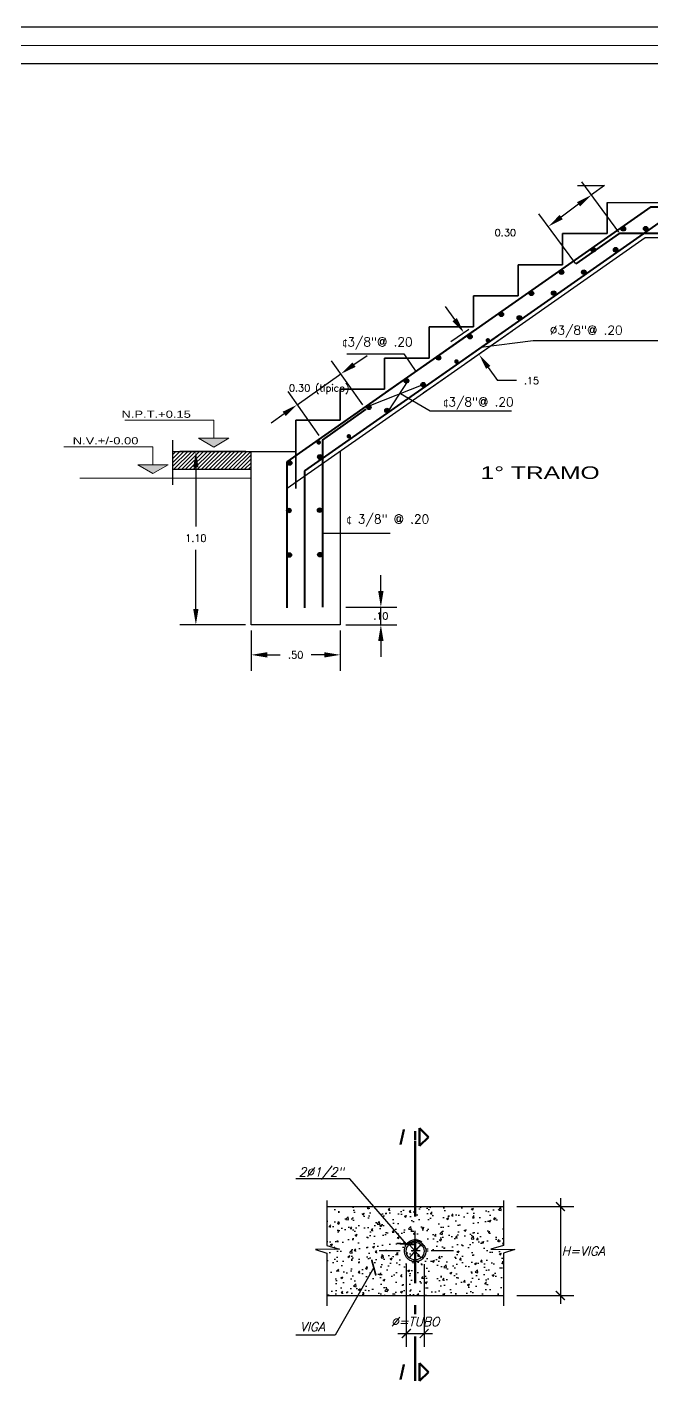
# Model space of a CAD drawing. Header units: millimetres. Extents: x 10559 to 10691, y -16579 to -16550.
# Drawn here: x 10659.82 to 10666.84, y -16565.57 to -16550.35 of the extents above; entities that cross this region are included whole.
import ezdxf
from ezdxf.enums import TextEntityAlignment as Align

# ---------------------------------------------------------------- set-up
doc = ezdxf.new("R2010")
doc.units = ezdxf.units.MM
doc.linetypes.add('DASHDOT', pattern=[1, 0.5, -0.25, 0, -0.25])
for name, color, linetype, lineweight in [('0.1', 1, 'Continuous', 0), ('06', 6, 'Continuous', 60), ('ACERO', 4, 'Continuous', 40), ('Cotas', 8, 'Continuous', 13), ('P6', 255, 'Continuous', 20), ('PLUMA01', 1, 'Continuous', 9), ('TEXTO 0.3', 3, 'Continuous', 0), ('TITULO', 5, 'Continuous', 15), ('VIGAS1', 116, 'Continuous', 0)]:
    doc.layers.add(name, color=color, linetype=linetype, lineweight=lineweight)
for name, color, linetype in [('01', 1, 'Continuous'), ('02', 2, 'Continuous'), ('04', 4, 'Continuous'), ('05', 2, 'Continuous'), ('Indicaciones', 1, 'Continuous'), ('INDICACIONES01', 1, 'Continuous'), ('LINEA02', 7, 'Continuous'), ('PLANTA', 2, 'Continuous'), ('Texto03', 3, 'Continuous'), ('Texturas', 254, 'Continuous')]:
    doc.layers.add(name, color=color, linetype=linetype)
doc.styles.add('COTAS', font='romans.shx', dxfattribs={"oblique": 15, "height": 0.1})
doc.styles.add('GRUESA', font='ariali.ttf', dxfattribs={"width": 1.2})
doc.styles.add('R80-50', font='arial.ttf', dxfattribs={"width": 1.3, "height": 0.08})
doc.styles.add('SARA', font='romans.shx', dxfattribs={"width": 0.85, "height": 0.1})
doc.styles.add('SIMPLEX', font='simplex.shx')
doc.styles.get("Standard").update_dxf_attribs({"font": 'arial.ttf'})
doc.styles.add('Texto 120', font='arial.ttf', dxfattribs={"width": 1.4, "height": 0.12})
doc.dimstyles.new('CMS50', dxfattribs={"dimtxt": 0.1, "dimasz": 0.08, "dimexe": 0.1, "dimexo": 0.1, "dimgap": 0.05, "dimtad": 1, "dimtoh": 1, "dimzin": 5, "dimdsep": 46, "dimtxsty": 'COTAS', "dimblk1": 'ARCHTICK', "dimblk2": 'ARCHTICK', "dimsah": 1, "dimcen": 2.5, "dimdle": 0.08, "dimclrd": 1, "dimclre": 1, "dimclrt": 3, "dimadec": 0, "dimazin": 0, "dimtfac": 1, "dimtmove": 0, "dimatfit": 3, "dimldrblk": 'ARCHTICK', "dimfxl": 1, "dimtvp": 1.666667, "dimtolj": 1, "dimtzin": 4, "dimarcsym": 0})
doc.dimstyles.new('ESC-25', dxfattribs={"dimtxt": 0.09, "dimasz": 0.1, "dimexe": 0.15, "dimexo": 0.15, "dimgap": 0, "dimtad": 0, "dimlfac": 0.5, "dimzin": 5, "dimdsep": 46, "dimtxsty": 'COTAS', "dimblk1": 'ARCHTICK', "dimblk2": 'ARCHTICK', "dimsah": 1, "dimcen": 0.06, "dimdle": 0.09375, "dimclrd": 30, "dimclre": 30, "dimclrt": 3, "dimadec": 0, "dimazin": 0, "dimtfac": 1, "dimtix": 1, "dimtmove": 2, "dimatfit": 3, "dimfxl": 0.15, "dimtvp": 1.333333, "dimtolj": 1, "dimtzin": 5, "dimarcsym": 0})
doc.dimstyles.get("Standard").update_dxf_attribs({"dimtxt": 0.18, "dimasz": 0.18, "dimexe": 0.18, "dimexo": 0.0625, "dimgap": 0.09, "dimtad": 0, "dimtih": 1, "dimtoh": 1, "dimdec": 4, "dimzin": 0, "dimdsep": 46, "dimtxsty": 'Standard', "dimcen": 0.09, "dimadec": 0, "dimazin": 0, "dimtfac": 1, "dimtdec": 4, "dimtofl": 0, "dimtmove": 0, "dimatfit": 3, "dimfxl": 1, "dimtolj": 1, "dimtzin": 0, "dimarcsym": 0})

# ---------------------------------------------------------------- blocks, each defined once
blk = doc.blocks.new('_ARCHTICK')
at = {"color": 0, "linetype": 'ByBlock', "const_width": 0.15}
blk.add_lwpolyline([(-0.5, -0.5), (0.5, 0.5)], dxfattribs=at)
blk = doc.blocks.new('*D72')
at = {"color": 30, "lineweight": -2, "transparency": 16777216}
for p, q in [((10664.077, -16564.261), (10664.077, -16565.19)), ((10664.277, -16564.261), (10664.277, -16565.19)), ((10663.983, -16565.04), (10664.37, -16565.04))]:
    blk.add_line(p, q, dxfattribs=at)
at = {"layer": 'Defpoints', "color": 0, "transparency": 16777216}
for p in [(10664.077, -16564.111), (10664.277, -16564.111), (10664.277, -16565.04)]:
    blk.add_point(p, dxfattribs=at)
at = {"color": 30, "lineweight": -2, "transparency": 16777216, "xscale": 0.1, "yscale": 0.1, "zscale": 0.1, "rotation": 180}
blk.add_blockref('_ARCHTICK', (10664.077, -16565.04), dxfattribs=at)
at = {"color": 30, "lineweight": -2, "transparency": 16777216, "xscale": 0.1, "yscale": 0.1, "zscale": 0.1}
blk.add_blockref('_ARCHTICK', (10664.277, -16565.04), dxfattribs=at)
at = {"color": 3, "transparency": 16777216, "insert": (10664.177, -16564.907), "char_height": 0.1, "attachment_point": 5, "style": 'COTAS'}
blk.add_mtext('\\A1;%%C=TUBO', dxfattribs=at)
blk = doc.blocks.new('*D73')
at = {"color": 30, "linetype": 'Continuous', "lineweight": -2, "transparency": 16777216}
for p, q in [((10665.808, -16563.52), (10665.808, -16564.707)), ((10665.318, -16563.613), (10665.958, -16563.613)), ((10665.318, -16564.613), (10665.958, -16564.613))]:
    blk.add_line(p, q, dxfattribs=at)
at = {"layer": 'Defpoints', "color": 0, "linetype": 'Continuous', "transparency": 16777216}
for p in [(10665.168, -16563.613), (10665.168, -16564.613), (10665.808, -16564.613)]:
    blk.add_point(p, dxfattribs=at)
at = {"color": 30, "linetype": 'Continuous', "lineweight": -2, "transparency": 16777216, "xscale": 0.1, "yscale": 0.1, "zscale": 0.1}
for p, rotation in [((10665.808, -16563.613), 90), ((10665.808, -16564.613), 270)]:
    blk.add_blockref('_ARCHTICK', p, dxfattribs=dict(at, rotation=rotation))
at = {"color": 3, "linetype": 'Continuous', "transparency": 16777216, "insert": (10666.065, -16564.113), "char_height": 0.1, "attachment_point": 5, "style": 'COTAS'}
blk.add_mtext('\\A1;H=VIGA', dxfattribs=at)
blk = doc.blocks.new('*D221')
at = {"layer": 'Defpoints', "color": 0, "ltscale": 0.5, "transparency": 16777216}
for p in [(10665.672, -16552.595), (10666.504, -16552.708), (10666.018, -16553.065)]:
    blk.add_point(p, dxfattribs=at)
at = {"layer": 'PLANTA', "color": 0, "lineweight": -2, "ltscale": 0.5, "transparency": 16777216}
for p, q in [((10666, -16552.131), (10666.303, -16552.131)), ((10666.467, -16552.657), (10666.051, -16552.093)), ((10666.303, -16552.131), (10666.158, -16552.238)), ((10665.981, -16553.015), (10665.566, -16552.45)), ((10666.013, -16552.344), (10665.817, -16552.488))]:
    blk.add_line(p, q, dxfattribs=at)
at = {"layer": 'PLANTA', "color": 0, "ltscale": 0.5, "transparency": 16777216}
for points in [[(10665.995, -16552.32), (10666.031, -16552.368), (10666.158, -16552.238)], [(10665.8, -16552.464), (10665.835, -16552.512), (10665.672, -16552.595)]]:
    blk.add_solid(points, dxfattribs=at)
at = {"layer": 'PLANTA', "color": 0, "lineweight": -3, "ltscale": 0.5, "transparency": 16777216, "insert": (10665.19, -16552.662), "char_height": 0.08, "attachment_point": 5, "style": 'SIMPLEX'}
blk.add_mtext('\\A1;0.30', dxfattribs=at)
blk = doc.blocks.new('*D222')
at = {"layer": 'Defpoints', "color": 0, "ltscale": 0.5, "transparency": 16777216}
for p in [(10664.83, -16553.714), (10665, -16553.956), (10664.894, -16554.031)]:
    blk.add_point(p, dxfattribs=at)
at = {"layer": 'PLANTA', "color": 0, "lineweight": -2, "ltscale": 0.5, "transparency": 16777216}
for p, q in [((10664.621, -16553.641), (10664.518, -16553.493)), ((10664.779, -16553.75), (10664.577, -16553.891)), ((10664.949, -16553.992), (10664.747, -16554.134)), ((10664.997, -16554.178), (10665.101, -16554.326)), ((10665.317, -16554.326), (10665.101, -16554.326))]:
    blk.add_line(p, q, dxfattribs=at)
at = {"layer": 'PLANTA', "color": 0, "ltscale": 0.5, "transparency": 16777216}
for points in [[(10664.646, -16553.623), (10664.596, -16553.658), (10664.724, -16553.788)], [(10665.022, -16554.161), (10664.973, -16554.195), (10664.894, -16554.031)]]:
    blk.add_solid(points, dxfattribs=at)
at = {"layer": 'PLANTA', "color": 0, "lineweight": -3, "ltscale": 0.5, "transparency": 16777216, "insert": (10665.484, -16554.326), "char_height": 0.08, "attachment_point": 5, "style": 'SIMPLEX'}
blk.add_mtext('\\A1;.15', dxfattribs=at)
blk = doc.blocks.new('_Open90')
at = {"color": 0, "linetype": 'ByBlock', "lineweight": -2}
blk.add_lwpolyline([(-0.045, 0), (-1, 0)], dxfattribs=at)
blk.add_lwpolyline([(-0.37, -0.5), (0, 0), (-0.37, 0.5), (-0.484, 0.386), (-0.045, 0), (-0.484, -0.386)], close=True, dxfattribs=at)
blk = doc.blocks.new('*D223')
at = {"layer": 'Defpoints', "color": 0, "ltscale": 0.5, "transparency": 16777216}
for p in [(10663.342, -16554.251), (10663.624, -16554.649), (10663.134, -16554.996)]:
    blk.add_point(p, dxfattribs=at)
at = {"layer": 'PLANTA', "color": 0, "lineweight": -2, "ltscale": 0.5, "transparency": 16777216}
for p, q in [((10663.588, -16554.598), (10663.238, -16554.104)), ((10663.489, -16554.147), (10663.636, -16554.043)), ((10662.852, -16554.597), (10663.342, -16554.251)), ((10663.098, -16554.945), (10662.748, -16554.45)), ((10662.705, -16554.701), (10662.558, -16554.805))]:
    blk.add_line(p, q, dxfattribs=at)
at = {"layer": 'PLANTA', "color": 0, "ltscale": 0.5, "transparency": 16777216}
for points in [[(10663.472, -16554.123), (10663.507, -16554.172), (10663.342, -16554.251)], [(10662.688, -16554.676), (10662.722, -16554.725), (10662.852, -16554.597)]]:
    blk.add_solid(points, dxfattribs=at)
at = {"layer": 'PLANTA', "color": 0, "lineweight": -3, "ltscale": 0.5, "transparency": 16777216, "insert": (10663.097, -16554.424), "char_height": 0.08, "attachment_point": 5, "style": 'SIMPLEX'}
blk.add_mtext('\\A1;0.30 (típico)', dxfattribs=at)
blk = doc.blocks.new('*D212')
at = {"layer": 'Defpoints', "color": 0, "ltscale": 0.5, "transparency": 16777216}
for p in [(10662.334, -16557.073), (10663.334, -16557.073), (10663.334, -16557.41)]:
    blk.add_point(p, dxfattribs=at)
at = {"layer": 'PLANTA', "color": 0, "lineweight": -2, "ltscale": 0.5, "transparency": 16777216}
for p, q in [((10662.334, -16557.136), (10662.334, -16557.59)), ((10663.334, -16557.136), (10663.334, -16557.59)), ((10662.514, -16557.41), (10662.66, -16557.41)), ((10663.154, -16557.41), (10663.007, -16557.41))]:
    blk.add_line(p, q, dxfattribs=at)
at = {"layer": 'PLANTA', "color": 0, "ltscale": 0.5, "transparency": 16777216}
for points in [[(10662.514, -16557.38), (10662.514, -16557.44), (10662.334, -16557.41)], [(10663.154, -16557.38), (10663.154, -16557.44), (10663.334, -16557.41)]]:
    blk.add_solid(points, dxfattribs=at)
at = {"layer": 'PLANTA', "color": 0, "lineweight": -3, "ltscale": 0.5, "transparency": 16777216, "insert": (10662.834, -16557.41), "char_height": 0.08, "attachment_point": 5, "style": 'SIMPLEX'}
blk.add_mtext('\\A1;.50', dxfattribs=at)
blk = doc.blocks.new('*D213')
at = {"layer": 'Defpoints', "color": 0, "ltscale": 0.5, "transparency": 16777216}
for p in [(10663.334, -16556.873), (10663.791, -16556.873), (10663.334, -16557.073)]:
    blk.add_point(p, dxfattribs=at)
at = {"layer": 'PLANTA', "color": 0, "lineweight": -2, "ltscale": 0.5, "transparency": 16777216}
for p, q in [((10663.791, -16556.693), (10663.791, -16556.513)), ((10663.396, -16556.873), (10663.971, -16556.873)), ((10663.791, -16557.073), (10663.791, -16556.873)), ((10663.396, -16557.073), (10663.971, -16557.073)), ((10663.791, -16557.253), (10663.791, -16557.433))]:
    blk.add_line(p, q, dxfattribs=at)
at = {"layer": 'PLANTA', "color": 0, "ltscale": 0.5, "transparency": 16777216}
for points in [[(10663.761, -16556.693), (10663.821, -16556.693), (10663.791, -16556.873)], [(10663.761, -16557.253), (10663.821, -16557.253), (10663.791, -16557.073)]]:
    blk.add_solid(points, dxfattribs=at)
at = {"layer": 'PLANTA', "color": 0, "lineweight": -3, "ltscale": 0.5, "transparency": 16777216, "insert": (10663.791, -16556.973), "char_height": 0.08, "attachment_point": 5, "style": 'SIMPLEX'}
blk.add_mtext('\\A1;.10', dxfattribs=at)
blk = doc.blocks.new('*D224')
at = {"layer": 'Defpoints', "color": 0, "ltscale": 0.5, "transparency": 16777216}
for p in [(10662.335, -16555.123), (10661.712, -16557.073), (10662.334, -16557.073)]:
    blk.add_point(p, dxfattribs=at)
at = {"layer": 'PLANTA', "color": 0, "lineweight": -2, "ltscale": 0.5, "transparency": 16777216}
for p, q in [((10662.272, -16555.123), (10661.532, -16555.123)), ((10661.712, -16555.303), (10661.712, -16555.968)), ((10661.712, -16556.893), (10661.712, -16556.228)), ((10662.271, -16557.073), (10661.532, -16557.073))]:
    blk.add_line(p, q, dxfattribs=at)
at = {"layer": 'PLANTA', "color": 0, "ltscale": 0.5, "transparency": 16777216}
for points in [[(10661.682, -16555.303), (10661.742, -16555.303), (10661.712, -16555.123)], [(10661.682, -16556.893), (10661.742, -16556.893), (10661.712, -16557.073)]]:
    blk.add_solid(points, dxfattribs=at)
at = {"layer": 'PLANTA', "color": 0, "lineweight": -3, "ltscale": 0.5, "transparency": 16777216, "insert": (10661.712, -16556.098), "char_height": 0.08, "attachment_point": 5, "style": 'SIMPLEX'}
blk.add_mtext('\\A1;1.10', dxfattribs=at)
blk = doc.blocks.new('NPT')
at = {"layer": '0.1'}
blk.add_hatch(color=256, dxfattribs=at).paths.add_polyline_path([(404.019, -78.672), (404.189, -78.77), (404.359, -78.672)])
for p, q in [((404.189, -78.47), (404.189, -78.672)), ((405.189, -78.47), (404.189, -78.47)), ((404.019, -78.672), (404.359, -78.672)), ((404.189, -78.77), (404.019, -78.672)), ((404.189, -78.77), (404.359, -78.672))]:
    blk.add_line(p, q, dxfattribs=at)
blk = doc.blocks.new('HTRHTRHTR')
for p, q in [((4244.53, 437.54), (3391.88, 437.54)), ((4235.83, 428.85), (3400.57, 428.85))]:
    blk.add_line(p, q)
at = {"layer": 'P6', "color": 7}
blk.add_line((3396.22, 433.19), (4240.18, 433.19), dxfattribs=at)

msp = doc.modelspace()

# ---------------------------------------------------------------- hatches: boundary and pattern name
at = {"layer": 'Cotas', "lineweight": -3, "ltscale": 0.5}
h = msp.add_hatch(dxfattribs=at)
h.set_pattern_fill('ANSI31', color=256, scale=0.25, style=0)
h.set_pattern_definition([(45, (10646.737116, -16574.338066), (-0.022097087, 0.022097087), [])])
h.paths.add_polyline_path([(10662.33439, -16555.32386), (10662.33448, -16555.12276), (10661.45423, -16555.12289), (10661.45423, -16555.32348)])
at = {"layer": 'PLANTA', "lineweight": -3, "ltscale": 0.5}
for points in [[(10666.49131, -16552.61894, 1), (10666.54211, -16552.61894, 1)], [(10666.74217, -16552.61804, 1), (10666.79297, -16552.61804, 1)], [(10666.15364, -16552.85605, 1), (10666.20444, -16552.85605, 1)], [(10666.40449, -16552.85514, 1), (10666.45529, -16552.85514, 1)], [(10665.79518, -16553.10775, 1), (10665.84598, -16553.10775, 1)], [(10666.04603, -16553.10685, 1), (10666.09683, -16553.10685, 1)], [(10665.4575, -16553.34486, 1), (10665.5083, -16553.34486, 1)], [(10665.70835, -16553.34395, 1), (10665.75915, -16553.34395, 1)], [(10665.17062, -16553.58197, 1), (10665.11982, -16553.58197, 1)], [(10665.37285, -16553.62118, 1), (10665.32205, -16553.62118, 1)], [(10664.81541, -16553.83585, 1), (10664.76461, -16553.83585, 1)], [(10664.81828, -16553.83298, 1), (10664.76748, -16553.83298, 1)], [(10664.81828, -16553.83298, 1), (10664.76748, -16553.83298, 1)], [(10665.01894, -16553.87366, 1), (10664.96814, -16553.87366, 1)], [(10664.4649, -16554.0712, 1), (10664.4141, -16554.0712, 1)], [(10664.66557, -16554.11188, 1), (10664.61477, -16554.11188, 1)], [(10664.10351, -16554.32855, 1), (10664.05271, -16554.32855, 1)], [(10664.10064, -16554.33428, 1), (10664.04984, -16554.33428, 1)], [(10664.29271, -16554.37209, 1), (10664.24191, -16554.37209, 1)], [(10663.68181, -16554.62667, 1), (10663.63101, -16554.62667, 1)], [(10663.88534, -16554.66161, 1), (10663.83454, -16554.66161, 1)], [(10663.11817, -16555.02134, 1), (10663.06737, -16555.02134, 1)], [(10663.45668, -16554.95254, 1), (10663.40588, -16554.95254, 1)], [(10663.13048, -16555.18446, 1), (10663.07968, -16555.18446, 1)], [(10662.79197, -16555.25326, 1), (10662.74117, -16555.25326, 1)], [(10662.78188, -16555.78587, 1), (10662.73108, -16555.78587, 1)], [(10663.12851, -16555.78252, 1), (10663.07771, -16555.78252, 1)], [(10662.78796, -16556.28703, 1), (10662.73716, -16556.28703, 1)], [(10663.13155, -16556.28347, 1), (10663.08075, -16556.28347, 1)]]:
    msp.add_hatch(color=6, dxfattribs=at).paths.add_polyline_path(points)
at = {"layer": 'Texturas'}
h = msp.add_hatch(dxfattribs=at)
h.set_pattern_fill('AR-CONC', color=256, scale=0.0013, style=0)
h.set_pattern_definition([(50, (9417.56729, -16485.89192), (0.23684007, -0.02072081), [0.024765, -0.272415]), (355, (9417.5673, -16485.89192), (-0.045815674, 0.248373636), [0.019812, -0.217932]), (100.451, (9417.58703, -16485.89365), (0.191025252, 0.227651694), [0.021047, -0.231517]), (46.1842, (9417.5673, -16485.82588), (0.35240275, -0.054655026), [0.0371475, -0.4086225]), (96.6356, (9417.59666, -16485.83044), (0.308625505, 0.32165322), [0.0315705, -0.3472755]), (351.184, (9417.5673, -16485.8259), (0.30862599, 0.32165265), [0.029718, -0.326898]), (21, (9417.6003, -16485.8424), (0.197099344, -0.132945174), [0.024765, -0.272415]), (326, (9417.6003, -16485.8424), (0.080342637, 0.239444356), [0.019812, -0.217932]), (71.4514, (9417.61673, -16485.85347), (0.27744144, 0.106499715), [0.021047, -0.231517]), (37.5, (9417.56729, -16485.891925), (0.004015184, 0.1099215505), [0, -0.2152904, 0, -0.221234, 0, -0.2187575]), (7.5, (9417.56729, -16485.89192), (0.086865561, 0.130234747), [0, -0.1261364, 0, -0.2103374, 0, -0.0833755]), (327.5, (9417.493654, -16485.891925), (0.176267774, -0.007447367), [0, -0.08255, 0, -0.257556, 0, -0.341757]), (317.5, (9417.46063, -16485.89192), (0.192567936, 0.033054438), [0, -0.107315, 0, -0.1710436, 0, -0.242697])])
h.paths.add_polyline_path([(10663.18541, -16563.61333), (10663.18541, -16564.04987), (10663.32805, -16564.09133), (10663.05503, -16564.09622), (10663.18541, -16564.13569), (10663.18541, -16564.61333), (10665.16784, -16564.61333), (10665.16784, -16564.13569), (10665.29822, -16564.09622), (10665.02519, -16564.09133), (10665.16784, -16564.04987), (10665.16784, -16563.61333)])
edge = h.paths.add_edge_path(flags=16)
edge.add_spline(control_points=[(10664.17662, -16563.99949), (10664.17694, -16563.99948), (10664.19017, -16563.99913), (10664.21744, -16564.00218), (10664.25318, -16564.02439), (10664.27886, -16564.05111), (10664.29476, -16564.08184), (10664.29856, -16564.12091), (10664.29057, -16564.15486), (10664.27687, -16564.18103), (10664.25847, -16564.20288), (10664.23229, -16564.22104), (10664.20361, -16564.23288), (10664.18419, -16564.23147), (10664.17662, -16564.2312)], knot_values=[0.07981222, 0.07981222, 0.07981222, 0.07981222, 0.080818, 0.12103257, 0.16145723, 0.198506, 0.23543974, 0.27834272, 0.31364689, 0.33851801, 0.36647312, 0.39829868, 0.43381989, 0.45630893, 0.45630893, 0.45630893, 0.45630893], degree=3, periodic=0)
edge.add_spline(control_points=[(10664.17662, -16564.2312), (10664.16516, -16564.2308), (10664.14437, -16564.23123), (10664.11508, -16564.21757), (10664.08999, -16564.19866), (10664.07001, -16564.17166), (10664.05901, -16564.14247), (10664.0547, -16564.10905), (10664.05902, -16564.07528), (10664.07198, -16564.04016), (10664.09284, -16564.01739), (10664.11623, -16563.99974), (10664.142, -16563.98836), (10664.16263, -16563.98542), (10664.17363, -16563.98505), (10664.17662, -16563.98504)], knot_values=[0.45630893, 0.45630893, 0.45630893, 0.45630893, 0.49037739, 0.5177362, 0.55125515, 0.58399686, 0.61692841, 0.64401368, 0.68343992, 0.72060229, 0.74840581, 0.77758345, 0.80908825, 0.83410825, 0.84343483, 0.84343483, 0.84343483, 0.84343483], degree=3, periodic=0)
edge.add_line((10664.17662, -16563.98504), (10664.17662, -16563.99949))
h.paths.add_polyline_path([(10664.27662, -16564.11333, 1), (10664.07662, -16564.11333, 1)], flags=0)

# ---------------------------------------------------------------- linework, layer by layer
at = {"layer": '01'}
for p, q in [((10664.24226, -16564.18878), (10664.1108, -16564.03805)), ((10664.11099, -16564.18878), (10664.24245, -16564.03805))]:
    msp.add_line(p, q, dxfattribs=at)
at = {"layer": '01', "linetype": 'DASHDOT', "ltscale": 0.5}
msp.add_line((10664.60818, -16564.11119), (10663.77016, -16564.11119), dxfattribs=at)
at = {"layer": '01'}
for points in [[(10663.18541, -16563.54431), (10663.18541, -16564.04987), (10663.32805, -16564.09133), (10663.05503, -16564.09622), (10663.18541, -16564.13569), (10663.18541, -16564.72945)], [(10665.16784, -16563.54431), (10665.16784, -16564.04987), (10665.02519, -16564.09133), (10665.29822, -16564.09622), (10665.16784, -16564.13569), (10665.16784, -16564.72945)]]:
    msp.add_lwpolyline(points, dxfattribs=at)
at = {"layer": '02'}
for p, q in [((10663.18541, -16563.61333), (10665.16784, -16563.61333)), ((10663.18541, -16564.61333), (10665.16784, -16564.61333))]:
    msp.add_line(p, q, dxfattribs=at)
at = {"layer": '04'}
msp.add_open_spline([(10664.10122, -16564.02942), (10664.11207, -16564.01937), (10664.12981, -16564.00826), (10664.15761, -16564.00086), (10664.18435, -16563.99848), (10664.21744, -16564.00218), (10664.25318, -16564.02439), (10664.27886, -16564.05111), (10664.29476, -16564.08184), (10664.29856, -16564.12091), (10664.29057, -16564.15486), (10664.27687, -16564.18103), (10664.25847, -16564.20288), (10664.23229, -16564.22104), (10664.20361, -16564.23288), (10664.17278, -16564.23064), (10664.14437, -16564.23123), (10664.11508, -16564.21757), (10664.08999, -16564.19866), (10664.07001, -16564.17166), (10664.05901, -16564.14247), (10664.0547, -16564.10905), (10664.05902, -16564.07528), (10664.07198, -16564.04016), (10664.09284, -16564.01739), (10664.11623, -16563.99974), (10664.142, -16563.98836), (10664.17075, -16563.98426), (10664.19876, -16563.98556), (10664.22191, -16563.99209), (10664.23554, -16563.9988), (10664.25198, -16564.00944)], degree=3, knots=[0, 0, 0, 0, 0.036221288, 0.062387194, 0.080817999, 0.121032569, 0.161457231, 0.198505995, 0.235439739, 0.278342719, 0.313646886, 0.338518009, 0.366473124, 0.398298675, 0.433819885, 0.456308933, 0.490377389, 0.517736204, 0.551255155, 0.583996856, 0.616928415, 0.644013678, 0.683439917, 0.720602286, 0.748405812, 0.777583445, 0.809088252, 0.834108246, 0.869349584, 0.895192458, 0.909669033, 0.909669033, 0.909669033, 0.909669033], dxfattribs=at)
at = {"layer": '05', "color": 5, "lineweight": -3, "ltscale": 0.5}
for p, q in [((10664.26173, -16554.16823), (10663.84361, -16554.46091)), ((10664.37642, -16554.33207), (10664.09891, -16554.52634))]:
    msp.add_line(p, q, dxfattribs=at)
at = {"layer": '06', "linetype": 'DASHDOT'}
for p in [(10664.17685, -16563.61333), (10664.17685, -16565.57292)]:
    msp.add_line(p, (10664.17685, -16562.73052), dxfattribs=at)
for points in [[(10664.22685, -16562.73052), (10664.22685, -16562.93052), (10664.32685, -16562.83052), (10664.22685, -16562.73052)], [(10664.22685, -16565.37292), (10664.22685, -16565.57292), (10664.32685, -16565.47292), (10664.22685, -16565.37292)]]:
    msp.add_lwpolyline(points, close=True, dxfattribs=at)
at = {"layer": 'ACERO'}
for p, q in [((10666.82629, -16552.37304), (10664.26173, -16554.16823)), ((10667.10362, -16552.42304), (10664.37642, -16554.33207)), ((10666.82629, -16552.37304), (10668.99961, -16552.37304)), ((10666.46915, -16552.67304), (10665.98253, -16553.01367)), ((10668.97045, -16552.67304), (10666.46915, -16552.67304)), ((10664.84361, -16553.76091), (10662.73367, -16555.23787)), ((10665.09891, -16553.82634), (10662.93367, -16555.342)), ((10663.13367, -16554.9956), (10663.62518, -16554.64846)), ((10663.13367, -16554.9956), (10663.13367, -16556.87304)), ((10662.73367, -16555.23787), (10662.73367, -16556.8794)), ((10662.93367, -16555.342), (10662.93367, -16556.8794))]:
    msp.add_line(p, q, dxfattribs=at)
at = {"layer": 'Cotas', "color": 2, "lineweight": -3, "ltscale": 0.5}
msp.add_line((10663.33367, -16557.07304), (10662.33367, -16557.07304), dxfattribs=at)
at = {"layer": 'INDICACIONES01', "linetype": 'DASHDOT', "ltscale": 0.5}
msp.add_line((10664.17662, -16564.33743), (10664.17662, -16563.88495), dxfattribs=at)
at = {"layer": 'LINEA02'}
msp.add_circle((10664.17662, -16564.11333), 0.1, dxfattribs=at)
at = {"layer": 'PLANTA', "lineweight": -3}
for p, q in [((10666.33367, -16552.32304), (10669.0337, -16552.32304)), ((10666.33367, -16552.67304), (10666.33367, -16552.32304)), ((10666.76224, -16552.72304), (10664.4051, -16554.37304)), ((10665.83367, -16552.67304), (10666.33367, -16552.67304)), ((10665.83367, -16552.67304), (10666.33367, -16552.67304)), ((10665.83367, -16553.02304), (10665.83367, -16552.67304)), ((10669.0337, -16552.72304), (10666.76224, -16552.72304)), ((10665.33367, -16553.02304), (10665.83367, -16553.02304)), ((10665.33367, -16553.02304), (10665.83367, -16553.02304)), ((10665.33367, -16553.37304), (10665.33367, -16553.02304)), ((10665.33367, -16553.37304), (10665.33367, -16553.02304)), ((10665.33367, -16553.37304), (10665.33367, -16553.02304)), ((10665.33367, -16553.37304), (10665.33367, -16553.07304)), ((10665.33367, -16553.12304), (10665.33367, -16553.07304)), ((10664.83367, -16553.37304), (10665.33367, -16553.37304)), ((10664.83367, -16553.37304), (10665.33367, -16553.37304)), ((10664.83367, -16553.72304), (10664.83367, -16553.37304)), ((10665.26747, -16553.76938), (10662.7374, -16555.54042)), ((10664.33367, -16554.07304), (10664.33367, -16553.72304)), ((10664.33367, -16554.07304), (10664.33367, -16553.72304)), ((10664.33367, -16553.72304), (10664.83367, -16553.72304)), ((10663.83367, -16554.42304), (10663.83367, -16554.07304)), ((10663.83367, -16554.42304), (10663.83367, -16554.07304)), ((10663.83367, -16554.07304), (10664.33367, -16554.07304)), ((10663.83367, -16554.07304), (10664.33367, -16554.07304)), ((10663.33367, -16554.42304), (10663.83367, -16554.42304)), ((10663.33367, -16554.42304), (10663.83367, -16554.42304)), ((10663.33367, -16554.77304), (10663.33367, -16554.42304)), ((10663.33367, -16554.77304), (10663.33367, -16554.42304)), ((10664.4051, -16554.37304), (10664.26747, -16554.46938)), ((10662.83367, -16555.54042), (10662.83367, -16554.77304)), ((10662.83367, -16555.54042), (10662.83367, -16554.77304)), ((10662.83367, -16554.77304), (10663.33367, -16554.77304)), ((10662.83367, -16554.77304), (10663.33367, -16554.77304)), ((10661.45423, -16555.12289), (10662.33475, -16555.12276)), ((10662.33475, -16555.12291), (10662.83367, -16555.12304)), ((10661.45423, -16555.32348), (10662.33464, -16555.32386))]:
    msp.add_line(p, q, dxfattribs=at)
at = {"layer": 'PLANTA', "color": 2, "lineweight": -3, "ltscale": 0.5}
for p, q in [((10666.33367, -16552.32304), (10666.33367, -16552.67304)), ((10666.33367, -16552.67304), (10665.83367, -16552.67304)), ((10665.83367, -16552.67304), (10665.83367, -16553.02304)), ((10665.83367, -16553.02304), (10665.33367, -16553.02304)), ((10665.33367, -16553.02304), (10665.33367, -16553.37304)), ((10665.33367, -16553.37304), (10664.83367, -16553.37304)), ((10664.83367, -16553.37304), (10664.83367, -16553.72304)), ((10664.33367, -16553.72304), (10664.33367, -16554.07304)), ((10664.83367, -16553.72304), (10664.33367, -16553.72304)), ((10663.83367, -16554.07304), (10663.83367, -16554.42304)), ((10664.33367, -16554.07304), (10663.83367, -16554.07304)), ((10663.83367, -16554.42304), (10663.33367, -16554.42304)), ((10663.33367, -16554.42304), (10663.33367, -16554.77304)), ((10662.83367, -16554.77304), (10662.83367, -16555.54042)), ((10663.33367, -16554.77304), (10662.83367, -16554.77304)), ((10661.45423, -16555.49977), (10661.45423, -16554.99648))]:
    msp.add_line(p, q, dxfattribs=at)
at = {"layer": 'PLANTA', "color": 3, "lineweight": -3, "ltscale": 0.5}
for p, q in [((10662.33367, -16557.07304), (10662.33448, -16555.12291)), ((10663.33367, -16555.12304), (10663.33367, -16557.07304))]:
    msp.add_line(p, q, dxfattribs=at)
at = {"layer": 'PLANTA', "lineweight": -3, "ltscale": 0.5}
for centre in [(10666.51671, -16552.61894), (10666.76757, -16552.61804), (10666.17904, -16552.85605), (10666.42989, -16552.85514), (10665.82058, -16553.10775), (10666.07143, -16553.10685), (10665.4829, -16553.34486), (10665.73375, -16553.34395), (10665.14522, -16553.58197), (10665.34745, -16553.62118), (10664.79288, -16553.83298), (10664.79288, -16553.83298), (10664.4395, -16554.0712), (10664.07811, -16554.32855), (10664.26731, -16554.37209), (10663.65641, -16554.62667), (10663.85994, -16554.66161), (10663.10508, -16555.18446), (10662.76657, -16555.25326), (10662.76657, -16555.25326), (10662.75648, -16555.78587), (10663.10311, -16555.78252), (10662.76256, -16556.28703), (10663.10615, -16556.28347)]:
    msp.add_circle(centre, 0.0254, dxfattribs=at)
at = {"layer": 'PLUMA01', "lineweight": -3, "ltscale": 0.5}
for p, q in [((10665.13648, -16553.57501), (10665.16425, -16553.56514)), ((10665.36907, -16553.60785), (10665.35778, -16553.62604)), ((10665.50109, -16553.87849), (10664.91583, -16553.95329)), ((10667.85498, -16553.87849), (10665.50109, -16553.87849)), ((10663.40813, -16554.02721), (10664.04783, -16554.02721)), ((10664.04783, -16554.02721), (10664.18442, -16554.22234)), ((10664.28272, -16554.36772), (10663.65521, -16554.61544)), ((10663.87988, -16554.66189), (10664.09679, -16554.32902)), ((10664.34469, -16554.66963), (10664.01157, -16554.4761)), ((10665.25884, -16554.66963), (10664.34469, -16554.66963)), ((10663.89456, -16556.0448), (10663.13367, -16556.0448))]:
    msp.add_line(p, q, dxfattribs=at)
at = {"layer": 'VIGAS1'}
msp.add_line((10660.40855, -16555.42291), (10662.33475, -16555.42291), dxfattribs=at)

# ---------------------------------------------------------------- block references
at = {"color": 251, "lineweight": 60, "xscale": 0.04776345228451045, "yscale": 0.04776345228451045, "zscale": 0.04776345228451045}
msp.add_blockref('HTRHTRHTR', (10486.56822, -16571.25012), dxfattribs=at)
at = {"layer": '0.1', "xscale": -1, "rotation": 359.9999999999963}
for p in [(11066.10247, -16476.30304), (11066.10247, -16476.30304), (11065.41876, -16476.60073)]:
    msp.add_blockref('NPT', p, dxfattribs=at)

# ---------------------------------------------------------------- texts
at = {"layer": '06', "style": 'GRUESA', "width": 1.2}
for p in [(10664.02685, -16562.83052), (10664.02685, -16565.47292)]:
    msp.add_text('I', height=0.17, dxfattribs=at).set_placement(p, align=Align.MIDDLE_CENTER)
at = {"layer": 'TEXTO 0.3', "lineweight": 30, "ltscale": 0.5, "style": 'SARA'}
for s, p in [('Ø3/8"@ .20', (10665.68956, -16553.80935)), ('¢3/8"@ .20', (10663.3564, -16553.94153)), ('¢3/8"@ .20', (10664.49189, -16554.61659)), ('¢ 3/8" @ .20', (10663.40541, -16555.93309))]:
    msp.add_text(s, height=0.1, rotation=360, dxfattribs=at).set_placement(p)
at = {"layer": 'TEXTO 0.3', "insert": (10661.26634, -16554.7053), "char_height": 0.08, "width": 0.5855935, "attachment_point": 5, "style": 'R80-50'}
msp.add_mtext('N.P.T.+0.15', dxfattribs=at)
at = {"layer": 'TEXTO 0.3', "insert": (10660.6976, -16555.00299), "char_height": 0.08, "attachment_point": 5, "style": 'R80-50'}
msp.add_mtext('N.V.+/-0.00 ', dxfattribs=at)
at = {"layer": 'Texto03', "style": 'COTAS', "oblique": 15}
for s, p in [('2%%C1/2"', (10662.86749, -16563.2732)), ('VIGA ', (10662.88198, -16565.01351))]:
    msp.add_text(s, height=0.1, dxfattribs=at).set_placement(p)
at = {"layer": 'TITULO', "color": 0, "style": 'Texto 120', "width": 1.4}
msp.add_text('1° TRAMO', height=0.141177, rotation=360, dxfattribs=at).set_placement((10664.91198, -16555.43196))

# ---------------------------------------------------------------- dimensions: what is measured, and where the dimension line sits
at = {"linetype": 'Continuous'}
dim = msp.add_linear_dim(base=(10665.80774, -16564.61333), p1=(10665.16784, -16563.61333), p2=(10665.16784, -16564.61333), angle=90, text='H=VIGA', dimstyle='ESC-25', override={"dimtad": 2, "dimtih": 1}, dxfattribs=at)
dim.commit()
dim.dimension.update_dxf_attribs({"geometry": '*D73', "text_midpoint": (10666.06488, -16564.11333)})
dim = msp.add_linear_dim(base=(10664.27662, -16565.03988), p1=(10664.07664, -16564.11119), p2=(10664.27662, -16564.11119), text='%%C=TUBO', dimstyle='ESC-25')
dim.commit()
dim.dimension.update_dxf_attribs({"geometry": '*D72', "text_midpoint": (10664.17663, -16564.90655), "dimtype": 160})
at = {"layer": 'PLANTA', "lineweight": -3, "ltscale": 0.5}
dim = msp.add_aligned_dim(p1=(10666.50392, -16552.70754), p2=(10666.01837, -16553.06487), distance=-0.5836, text='0.30', dimstyle='Standard', override={"dimtxt": 0.08, "dimtxsty": 'SIMPLEX', "dimtmove": 1}, dxfattribs=at)
dim.commit()
dim.dimension.update_dxf_attribs({"geometry": '*D221', "text_midpoint": (10665.18953, -16552.66182)})
for base, p1, p2, angle, text, override, picture, middle, dimtype in [((10664.89416, -16554.03069), (10664.83045, -16553.71367), (10665.00034, -16553.95637), 304.99202, '.15', {"dimtxt": 0.08, "dimtxsty": 'SIMPLEX', "dimblk1": 'Open90', "dimblk2": 'Open90', "dimtmove": 1}, '*D222', (10665.37514, -16554.17063), 161), ((10663.34225, -16554.25088), (10663.13367, -16554.9956), (10663.62376, -16554.64947), 35.232358, '0.30 (típico)', {"dimtxt": 0.08, "dimtxsty": 'SIMPLEX', "dimtmove": 1}, '*D223', (10663.0972, -16554.42394), 161), ((10663.79079, -16556.87304), (10663.33367, -16557.07304), (10663.33367, -16556.87304), 90, '.10', {"dimtxt": 0.08, "dimtxsty": 'SIMPLEX', "dimtmove": 1}, '*D213', (10663.79079, -16556.97304), 160)]:
    dim = msp.add_linear_dim(base=base, p1=p1, p2=p2, angle=angle, text=text, dimstyle='Standard', override=override, dxfattribs=at)
    dim.commit()
    dim.dimension.update_dxf_attribs({"geometry": picture, "text_midpoint": middle, "dimtype": dimtype})
dim = msp.add_linear_dim(base=(10661.71157, -16557.07304), p1=(10662.33475, -16555.12291), p2=(10662.33367, -16557.07304), angle=90, text='1.10', dimstyle='Standard', override={"dimtxt": 0.08, "dimtxsty": 'SIMPLEX', "dimtmove": 1}, dxfattribs=at)
dim.commit()
dim.dimension.update_dxf_attribs({"geometry": '*D224', "text_midpoint": (10661.71157, -16556.09798)})
dim = msp.add_linear_dim(base=(10663.33367, -16557.41027), p1=(10662.33367, -16557.07304), p2=(10663.33367, -16557.07304), text='.50', dimstyle='Standard', override={"dimtxt": 0.08, "dimtxsty": 'SIMPLEX', "dimtmove": 1}, dxfattribs=at)
dim.commit()
dim.dimension.update_dxf_attribs({"geometry": '*D212', "text_midpoint": (10662.83367, -16557.41027)})

# ---------------------------------------------------------------- leaders
at = {"layer": 'Indicaciones'}
for points, override in [([(10664.07832, -16564.03448), (10663.4433, -16563.30121), (10662.83722, -16563.30121)], {"dimscale": 1, "dimasz": 0.13}), ([(10663.71144, -16564.29876), (10663.27663, -16565.0587), (10662.83364, -16565.0587)], {"dimasz": 0.13})]:
    msp.add_leader(points, dimstyle='CMS50', override=override, dxfattribs=at)

doc.saveas('drawing.dxf')
